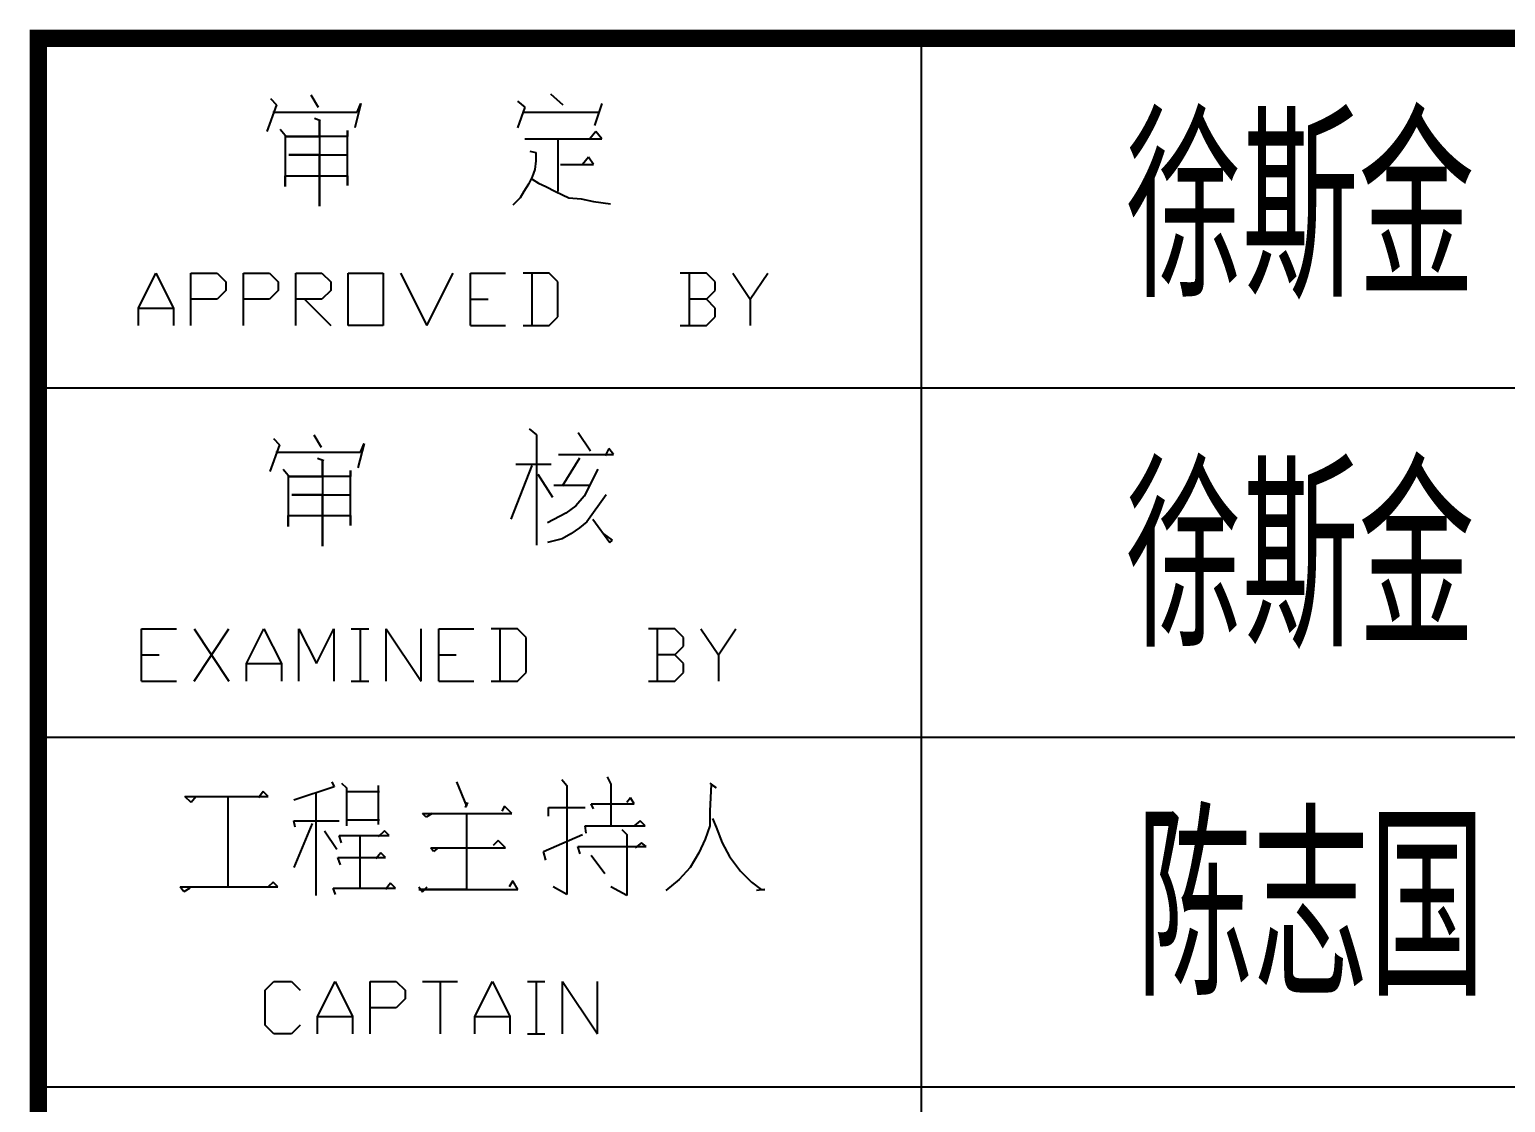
# Model space of a CAD drawing. Extents: x 2025205 to 2402328, y -557483 to 329036.
# Drawn here: x 2165640 to 2171973, y 146536 to 151141 of the extents above; entities that cross this region are included whole.
import ezdxf

# ---------------------------------------------------------------- set-up
doc = ezdxf.new("R2010")
doc.units = 0
doc.header["$LTSCALE"] = 1500
doc.header["$MEASUREMENT"] = 0
doc.layers.add('PUB_TITLE', color=4, linetype='Continuous')
doc.styles.add('TSSD_REIN', font='TSSDENG', dxfattribs={"width": 0.8, "bigfont": 'TSSDCHN'})

msp = doc.modelspace()

# ---------------------------------------------------------------- linework, layer by layer
at = {"layer": 'PUB_TITLE'}
for p, q in [((2169466.1, 151103.5), (2169466.1, 140634.2)), ((2166846.7, 150860.2), (2166878.2, 150807.7)), ((2167875.7, 150865.5), (2167928.2, 150818.2)), ((2166699.7, 150818.2), (2166657.7, 150702.7)), ((2166673.5, 150844.5), (2166699.7, 150818.2)), ((2167062, 150823.5), (2167035.7, 150718.5)), ((2167046.2, 150786.7), (2167062, 150823.5)), ((2167734, 150834), (2167765.5, 150807.7)), ((2167765.5, 150807.7), (2167734, 150718.5)), ((2168096.2, 150823.5), (2168064.7, 150729)), ((2166684, 150786.7), (2167046.2, 150786.7)), ((2166862.5, 150760.5), (2166888.7, 150750)), ((2166883.5, 150750), (2166883.5, 150382.5)), ((2166883.5, 150681.7), (2166883.5, 150750)), ((2167755, 150786.7), (2168085.7, 150786.7)), ((2166715.5, 150713.2), (2166736.5, 150687)), ((2166736.5, 150687), (2166736.5, 150466.5)), ((2166741.7, 150681.7), (2166883.5, 150681.7)), ((2167004.2, 150681.7), (2166741.7, 150681.7)), ((2167004.2, 150708), (2167004.2, 150681.7)), ((2167004.2, 150471.7), (2167004.2, 150708)), ((2167765.5, 150671.2), (2168096.2, 150671.2)), ((2167907.2, 150666), (2167907.2, 150445.5)), ((2168070, 150702.7), (2168043.7, 150671.2)), ((2168096.2, 150671.2), (2168070, 150702.7)), ((2166752.2, 150603), (2167004.2, 150603)), ((2166883.5, 150603), (2166752.2, 150603)), ((2166883.5, 150382.5), (2166883.5, 150603)), ((2167786.5, 150618.7), (2167812.7, 150613.5)), ((2167812.7, 150613.5), (2167812.7, 150576.7)), ((2167807.5, 150540), (2167797, 150508.5)), ((2167812.7, 150576.7), (2167807.5, 150540)), ((2167917.7, 150561), (2168059.5, 150561)), ((2168038.5, 150592.5), (2168012.2, 150561)), ((2168059.5, 150561), (2168038.5, 150592.5)), ((2166736.5, 150513.7), (2167004.2, 150513.7)), ((2166736.5, 150466.5), (2166736.5, 150513.7)), ((2167004.2, 150513.7), (2167004.2, 150471.7)), ((2167781.2, 150477), (2167760.2, 150445.5)), ((2167797, 150508.5), (2167781.2, 150477)), ((2167797, 150498), (2167823.2, 150482.2)), ((2167823.2, 150482.2), (2167854.7, 150466.5)), ((2167744.5, 150419.2), (2167713, 150387.7)), ((2167760.2, 150445.5), (2167744.5, 150419.2)), ((2167854.7, 150466.5), (2167896.7, 150445.5)), ((2167896.7, 150445.5), (2167954.5, 150419.2)), ((2167954.5, 150419.2), (2168007, 150414)), ((2168007, 150414), (2168059.5, 150403.5)), ((2168059.5, 150403.5), (2168133, 150393)), ((2166107.3, 149945.6), (2166182.3, 150095.6)), ((2166182.3, 150095.6), (2166257.3, 149945.6)), ((2166332.3, 150095.6), (2166444.8, 150095.6)), ((2166332.3, 149870.6), (2166332.3, 150095.6)), ((2166444.8, 150095.6), (2166482.3, 150058.1)), ((2166557.3, 150095.6), (2166669.8, 150095.6)), ((2166557.3, 149870.6), (2166557.3, 150095.6)), ((2166669.8, 150095.6), (2166707.3, 150058.1)), ((2166782.3, 150095.6), (2166894.8, 150095.6)), ((2166782.3, 149870.6), (2166782.3, 150095.6)), ((2166894.8, 150095.6), (2166932.3, 150058.1)), ((2167007.3, 150095.6), (2167157.3, 150095.6)), ((2167007.3, 149870.6), (2167007.3, 150095.6)), ((2167157.3, 150095.6), (2167157.3, 149870.6)), ((2167232.3, 150095.6), (2167344.8, 149870.6)), ((2167344.8, 149870.6), (2167457.3, 150095.6)), ((2167532.3, 150095.6), (2167682.3, 150095.6)), ((2167532.3, 149870.6), (2167532.3, 150095.6)), ((2167869.8, 150095.6), (2167757.3, 150095.6)), ((2167794.8, 150095.6), (2167794.8, 149870.6)), ((2167907.3, 150058.1), (2167869.8, 150095.6)), ((2168544.8, 150095.6), (2168432.3, 150095.6)), ((2168469.8, 150095.6), (2168469.8, 149870.6)), ((2168582.3, 150058.1), (2168544.8, 150095.6)), ((2168657.3, 150095.6), (2168732.3, 149983.1)), ((2168732.3, 149983.1), (2168807.3, 150095.6)), ((2166482.3, 150058.1), (2166482.3, 150020.6)), ((2166707.3, 150058.1), (2166707.3, 150020.6)), ((2166932.3, 150058.1), (2166932.3, 150020.6)), ((2167907.3, 149908.1), (2167907.3, 150058.1)), ((2168582.3, 150020.6), (2168582.3, 150058.1)), ((2166444.8, 149983.1), (2166332.3, 149983.1)), ((2166482.3, 150020.6), (2166444.8, 149983.1)), ((2166669.8, 149983.1), (2166557.3, 149983.1)), ((2166707.3, 150020.6), (2166669.8, 149983.1)), ((2166894.8, 149983.1), (2166782.3, 149983.1)), ((2166819.8, 149983.1), (2166932.3, 149870.6)), ((2166932.3, 150020.6), (2166894.8, 149983.1)), ((2167532.3, 149983.1), (2167607.3, 149983.1)), ((2168544.8, 149983.1), (2168469.8, 149983.1)), ((2168544.8, 149983.1), (2168582.3, 150020.6)), ((2168582.3, 149945.6), (2168544.8, 149983.1)), ((2168732.3, 149983.1), (2168732.3, 149870.6)), ((2166107.3, 149945.6), (2166257.3, 149945.6)), ((2166107.3, 149870.6), (2166107.3, 149945.6)), ((2166257.3, 149945.6), (2166257.3, 149870.6)), ((2167869.8, 149870.6), (2167907.3, 149908.1)), ((2168544.8, 149870.6), (2168582.3, 149908.1)), ((2168582.3, 149908.1), (2168582.3, 149945.6)), ((2167157.3, 149870.6), (2167007.3, 149870.6)), ((2167532.3, 149870.6), (2167682.3, 149870.6)), ((2167757.3, 149870.6), (2167869.8, 149870.6)), ((2168432.3, 149870.6), (2168544.8, 149870.6)), ((2165677.3, 149603.5), (2176177.3, 149603.5)), ((2166860, 149401), (2166891.5, 149348.5)), ((2167784, 149427.3), (2167815.5, 149401)), ((2167815.5, 149401), (2167815.5, 148928.5)), ((2167994, 149411.5), (2168046.5, 149332.8)), ((2166713, 149359), (2166671, 149243.5)), ((2166686.7, 149385.3), (2166713, 149359)), ((2167075.2, 149364.3), (2167049, 149259.3)), ((2167059.5, 149327.5), (2167075.2, 149364.3)), ((2168125.2, 149343.3), (2168109.5, 149311.8)), ((2168146.2, 149317), (2168125.2, 149343.3)), ((2166697.2, 149327.5), (2167059.5, 149327.5)), ((2166875.7, 149301.3), (2166902, 149290.8)), ((2166896.7, 149290.8), (2166896.7, 148923.3)), ((2166896.7, 149222.5), (2166896.7, 149290.8)), ((2167794.5, 149269.8), (2167705.2, 149038.8)), ((2167726.2, 149275), (2167878.5, 149275)), ((2167910, 149317), (2168146.2, 149317)), ((2167999.2, 149301.3), (2167925.7, 149180.5)), ((2166728.7, 149254), (2166749.7, 149227.8)), ((2166749.7, 149227.8), (2166749.7, 149007.3)), ((2166755, 149222.5), (2166896.7, 149222.5)), ((2167017.5, 149222.5), (2166755, 149222.5)), ((2167017.5, 149248.8), (2167017.5, 149222.5)), ((2167017.5, 149012.5), (2167017.5, 149248.8)), ((2167820.7, 149233), (2167883.7, 149133.3)), ((2168078, 149254), (2168020.2, 149138.5)), ((2166765.5, 149143.8), (2167017.5, 149143.8)), ((2166896.7, 149143.8), (2166765.5, 149143.8)), ((2166896.7, 148923.3), (2166896.7, 149143.8)), ((2167889, 149185.8), (2168041.2, 149185.8)), ((2168114.7, 149143.8), (2168030.7, 149028.3)), ((2167983.5, 149096.5), (2167941.5, 149065)), ((2168020.2, 149138.5), (2167983.5, 149096.5)), ((2166749.7, 149054.5), (2167017.5, 149054.5)), ((2166749.7, 149007.3), (2166749.7, 149054.5)), ((2167017.5, 149054.5), (2167017.5, 149012.5)), ((2167941.5, 149065), (2167862.7, 149023)), ((2168030.7, 149028.3), (2167999.2, 149002)), ((2168057, 149038.8), (2168130.5, 148939)), ((2167925.7, 148954.8), (2167862.7, 148939)), ((2167962.5, 148975.8), (2167925.7, 148954.8)), ((2167999.2, 149002), (2167962.5, 148975.8)), ((2168141, 148949.5), (2168104.2, 148975.8)), ((2168130.5, 148939), (2168141, 148949.5)), ((2166120.6, 148569.3), (2166270.6, 148569.3)), ((2166120.6, 148344.3), (2166120.6, 148569.3)), ((2166345.6, 148569.3), (2166495.6, 148344.3)), ((2166345.6, 148344.3), (2166495.6, 148569.3)), ((2166570.6, 148419.3), (2166645.6, 148569.3)), ((2166645.6, 148569.3), (2166720.6, 148419.3)), ((2166795.6, 148569.3), (2166870.6, 148419.3)), ((2166795.6, 148344.3), (2166795.6, 148569.3)), ((2166870.6, 148419.3), (2166945.6, 148569.3)), ((2166945.6, 148569.3), (2166945.6, 148344.3)), ((2167020.6, 148569.3), (2167095.6, 148569.3)), ((2167058.1, 148569.3), (2167058.1, 148344.3)), ((2167170.6, 148569.3), (2167320.6, 148344.3)), ((2167170.6, 148344.3), (2167170.6, 148569.3)), ((2167320.6, 148344.3), (2167320.6, 148569.3)), ((2167395.6, 148569.3), (2167545.6, 148569.3)), ((2167395.6, 148344.3), (2167395.6, 148569.3)), ((2167733.1, 148569.3), (2167620.6, 148569.3)), ((2167658.1, 148569.3), (2167658.1, 148344.3)), ((2167770.6, 148531.8), (2167733.1, 148569.3)), ((2167770.6, 148381.8), (2167770.6, 148531.8)), ((2168408.1, 148569.3), (2168295.6, 148569.3)), ((2168333.1, 148569.3), (2168333.1, 148344.3)), ((2168445.6, 148531.8), (2168408.1, 148569.3)), ((2168445.6, 148494.3), (2168445.6, 148531.8)), ((2168520.6, 148569.3), (2168595.6, 148456.8)), ((2168595.6, 148456.8), (2168670.6, 148569.3)), ((2166120.6, 148456.8), (2166195.6, 148456.8)), ((2167395.6, 148456.8), (2167470.6, 148456.8)), ((2168408.1, 148456.8), (2168333.1, 148456.8)), ((2168408.1, 148456.8), (2168445.6, 148494.3)), ((2168445.6, 148419.3), (2168408.1, 148456.8)), ((2168595.6, 148456.8), (2168595.6, 148344.3)), ((2166570.6, 148419.3), (2166720.6, 148419.3)), ((2166570.6, 148344.3), (2166570.6, 148419.3)), ((2166720.6, 148419.3), (2166720.6, 148344.3)), ((2167733.1, 148344.3), (2167770.6, 148381.8)), ((2168408.1, 148344.3), (2168445.6, 148381.8)), ((2168445.6, 148381.8), (2168445.6, 148419.3)), ((2166120.6, 148344.3), (2166270.6, 148344.3)), ((2167020.6, 148344.3), (2167095.6, 148344.3)), ((2167395.6, 148344.3), (2167545.6, 148344.3)), ((2167620.6, 148344.3), (2167733.1, 148344.3)), ((2168295.6, 148344.3), (2168408.1, 148344.3)), ((2165677.3, 148103.5), (2176177.3, 148103.5)), ((2166947.4, 147891.2), (2166774.2, 147833.5)), ((2166936.9, 147912.2), (2166947.4, 147891.2)), ((2166978.9, 147907), (2166999.9, 147886)), ((2166999.9, 147886), (2166999.9, 147723.2)), ((2167136.4, 147896.5), (2167136.4, 147728.5)), ((2167472.4, 147912.2), (2167514.4, 147807.2)), ((2167923.9, 147922.7), (2167944.9, 147896.5)), ((2167944.9, 147896.5), (2167944.9, 147429.2)), ((2168118.2, 147933.2), (2168133.9, 147901.7)), ((2168133.9, 147901.7), (2168133.9, 147723.2)), ((2168559.2, 147907), (2168585.4, 147886)), ((2168564.4, 147901.7), (2168559.2, 147786.2)), ((2168585.4, 147886), (2168564.4, 147901.7)), ((2166306.9, 147849.2), (2166663.9, 147849.2)), ((2166333.2, 147823), (2166306.9, 147849.2)), ((2166354.2, 147849.2), (2166333.2, 147823)), ((2166490.7, 147849.2), (2166490.7, 147460.7)), ((2166490.7, 147844), (2166490.7, 147460.7)), ((2166642.9, 147870.2), (2166621.9, 147844)), ((2166663.9, 147849.2), (2166642.9, 147870.2)), ((2166868.7, 147865), (2166868.7, 147424)), ((2166999.9, 147870.2), (2167141.7, 147870.2)), ((2167519.7, 147823), (2167509.2, 147802)), ((2167514.4, 147807.2), (2167519.7, 147823)), ((2168049.9, 147817.7), (2168233.7, 147817.7)), ((2168060.4, 147796.7), (2168049.9, 147817.7)), ((2168217.9, 147844), (2168202.2, 147823)), ((2168233.7, 147817.7), (2168217.9, 147844)), ((2167005.2, 147749.5), (2167141.7, 147749.5)), ((2167325.4, 147775.7), (2167708.7, 147775.7)), ((2167341.2, 147760), (2167325.4, 147775.7)), ((2167367.4, 147775.7), (2167341.2, 147760)), ((2167514.4, 147770.5), (2167514.4, 147450.2)), ((2167677.2, 147807.2), (2167666.7, 147786.2)), ((2167708.7, 147775.7), (2167677.2, 147807.2)), ((2167866.2, 147802), (2168023.7, 147802)), ((2167866.2, 147765.2), (2167866.2, 147802)), ((2168559.2, 147786.2), (2168559.2, 147723.2)), ((2168569.7, 147754.7), (2168585.4, 147718)), ((2166774.2, 147744.2), (2166968.4, 147744.2)), ((2166779.4, 147718), (2166774.2, 147744.2)), ((2166852.9, 147733.7), (2166774.2, 147544.7)), ((2166905.4, 147702.2), (2166957.9, 147623.5)), ((2167162.7, 147702.2), (2167136.4, 147676)), ((2167183.7, 147681.2), (2167162.7, 147702.2)), ((2167845.2, 147613), (2168013.2, 147686.5)), ((2168023.7, 147723.2), (2168280.9, 147723.2)), ((2168028.9, 147691.7), (2168023.7, 147723.2)), ((2168181.2, 147707.5), (2168202.2, 147686.5)), ((2168202.2, 147686.5), (2168202.2, 147424)), ((2168259.9, 147744.2), (2168233.7, 147723.2)), ((2168280.9, 147723.2), (2168259.9, 147744.2)), ((2168559.2, 147723.2), (2168538.2, 147665.5)), ((2168585.4, 147718), (2168611.7, 147649.7)), ((2166968.4, 147681.2), (2167183.7, 147681.2)), ((2166978.9, 147649.7), (2166968.4, 147681.2)), ((2167057.7, 147676), (2167057.7, 147455.5)), ((2167362.2, 147628.7), (2167682.4, 147628.7)), ((2167372.7, 147613), (2167362.2, 147628.7)), ((2167393.7, 147628.7), (2167372.7, 147613)), ((2167650.9, 147660.2), (2167629.9, 147639.2)), ((2167682.4, 147628.7), (2167650.9, 147660.2)), ((2167992.2, 147634), (2168286.2, 147634)), ((2168002.7, 147602.5), (2167992.2, 147634)), ((2168265.2, 147649.7), (2168238.9, 147628.7)), ((2168286.2, 147634), (2168265.2, 147649.7)), ((2168538.2, 147665.5), (2168511.9, 147607.7)), ((2168611.7, 147649.7), (2168643.2, 147592)), ((2166963.2, 147586.7), (2167167.9, 147586.7)), ((2166973.7, 147555.2), (2166963.2, 147586.7)), ((2167146.9, 147607.7), (2167125.9, 147581.5)), ((2167167.9, 147586.7), (2167146.9, 147607.7)), ((2167855.7, 147576.2), (2167845.2, 147613)), ((2168049.9, 147597.2), (2168107.7, 147518.5)), ((2168511.9, 147607.7), (2168475.2, 147544.7)), ((2168643.2, 147592), (2168690.4, 147529)), ((2168475.2, 147544.7), (2168427.9, 147492.2)), ((2168690.4, 147529), (2168737.7, 147481.7)), ((2166285.9, 147460.7), (2166705.9, 147460.7)), ((2166301.7, 147439.7), (2166285.9, 147460.7)), ((2166327.9, 147455.5), (2166301.7, 147439.7)), ((2166684.9, 147481.7), (2166663.9, 147460.7)), ((2166705.9, 147460.7), (2166684.9, 147481.7)), ((2166942.2, 147455.5), (2167209.9, 147455.5)), ((2166952.7, 147429.2), (2166942.2, 147455.5)), ((2167188.9, 147476.5), (2167167.9, 147450.2)), ((2167209.9, 147455.5), (2167188.9, 147476.5)), ((2167309.7, 147460.7), (2167325.4, 147439.7)), ((2167309.7, 147450.2), (2167734.9, 147450.2)), ((2167514.4, 147450.2), (2167309.7, 147450.2)), ((2167325.4, 147439.7), (2167346.4, 147460.7)), ((2167713.9, 147487), (2167698.2, 147460.7)), ((2167734.9, 147450.2), (2167713.9, 147487)), ((2167944.9, 147429.2), (2167887.2, 147460.7)), ((2168202.2, 147424), (2168133.9, 147460.7)), ((2168427.9, 147492.2), (2168370.2, 147445)), ((2168737.7, 147481.7), (2168779.7, 147450.2)), ((2168795.4, 147450.2), (2168758.7, 147445)), ((2168779.7, 147450.2), (2168795.4, 147450.2)), ((2166651.2, 147017.5), (2166688.7, 147055)), ((2166688.7, 147055), (2166763.7, 147055)), ((2166763.7, 147055), (2166801.2, 147017.5)), ((2166876.2, 146905), (2166951.2, 147055)), ((2166951.2, 147055), (2167026.2, 146905)), ((2167101.2, 147055), (2167213.7, 147055)), ((2167101.2, 146830), (2167101.2, 147055)), ((2167213.7, 147055), (2167251.2, 147017.5)), ((2167326.2, 147055), (2167476.2, 147055)), ((2167401.2, 147055), (2167401.2, 146830)), ((2167551.2, 146905), (2167626.2, 147055)), ((2167626.2, 147055), (2167701.2, 146905)), ((2167776.2, 147055), (2167851.2, 147055)), ((2167813.7, 147055), (2167813.7, 146830)), ((2167926.2, 147055), (2168076.2, 146830)), ((2167926.2, 146830), (2167926.2, 147055)), ((2168076.2, 146830), (2168076.2, 147055)), ((2166651.2, 146867.5), (2166651.2, 147017.5)), ((2167251.2, 147017.5), (2167251.2, 146980)), ((2167213.7, 146942.5), (2167101.2, 146942.5)), ((2167251.2, 146980), (2167213.7, 146942.5)), ((2166688.7, 146830), (2166651.2, 146867.5)), ((2166801.2, 146867.5), (2166763.7, 146830)), ((2166876.2, 146905), (2167026.2, 146905)), ((2166876.2, 146830), (2166876.2, 146905)), ((2167026.2, 146905), (2167026.2, 146830)), ((2167551.2, 146905), (2167701.2, 146905)), ((2167551.2, 146830), (2167551.2, 146905)), ((2167701.2, 146905), (2167701.2, 146830)), ((2166763.7, 146830), (2166688.7, 146830)), ((2167776.2, 146830), (2167851.2, 146830)), ((2165677.3, 146603.5), (2176177.3, 146603.5))]:
    msp.add_line(p, q, dxfattribs=at)
at = {"layer": 'PUB_TITLE', "const_width": 75}
msp.add_lwpolyline([(2165677.3, 151103.5), (2176177.3, 151103.5), (2176177.3, 140603.5), (2165677.3, 140603.5)], close=True, dxfattribs=at)

# ---------------------------------------------------------------- texts
at = {"layer": 'PUB_TITLE', "style": 'TSSD_REIN', "width": 0.7}
for s, p in [('徐斯金', (2170344.3, 149995, -187.4)), ('徐斯金', (2170344.3, 148495, -187.4)), ('陈志国', (2170389.8, 146995, -187.4))]:
    msp.add_text(s, height=750, dxfattribs=at).set_placement(p)

doc.saveas('drawing.dxf')
